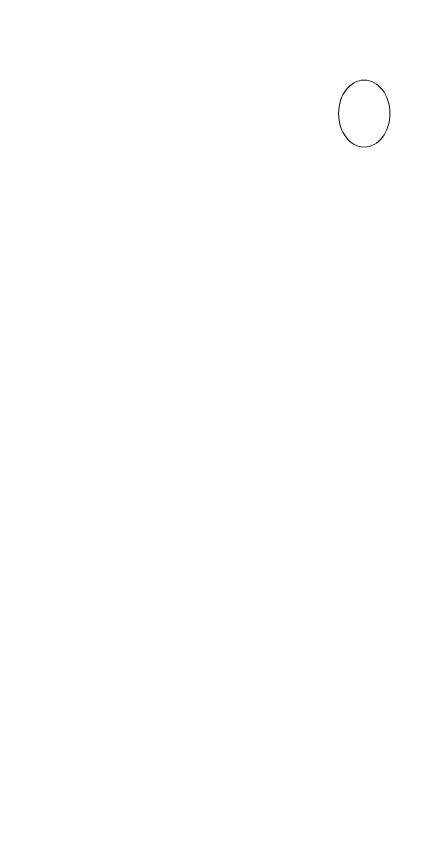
# Model space of a CAD drawing. Header units: millimetres. Extents: x -207 to 189, y -279 to 292.
# Drawn here: x -135.59 to -124.2, y 177.6 to 200.97 of the extents above; entities that cross this region are included whole.
import ezdxf

# ---------------------------------------------------------------- set-up
doc = ezdxf.new("R2010")
doc.units = ezdxf.units.MM
doc.header["$MEASUREMENT"] = 0
doc.layers.add('layer 1', color=7, linetype='Continuous')

msp = doc.modelspace()

# ---------------------------------------------------------------- linework, layer by layer
at = {"layer": 'layer 1', "lineweight": 9}
msp.add_open_spline([(-12.1732, -71.8089), (-12.1732, -71.8089), (-194.0377, -71.8089), (-194.0377, -71.8089), (-194.0377, -71.8089), (-194.0377, -71.8089), (-194.0377, -62.8057), (-194.0377, -62.8057), (-194.0377, -62.8057), (-194.0377, -62.8057), (-188.0357, -62.8057), (-188.0357, -62.8057), (-188.0357, -62.8057), (-188.0357, -62.8057), (-188.0357, -8.7866), (-188.0357, -8.7866), (-188.0357, -8.7866), (-188.0357, -8.7866), (-182.0335, -8.7866), (-182.0335, -8.7866), (-182.0335, -8.7866), (-182.0335, -8.7866), (-182.0335, 57.2368), (-182.0335, 57.2368), (-182.0335, 57.2368), (-182.0335, 57.2368), (-176.0313, 57.2368), (-176.0313, 57.2368), (-176.0313, 57.2368), (-176.0313, 57.2368), (-176.0313, 270.3124), (-176.0313, 270.3124), (-176.0313, 270.3124), (-175.5205, 274.5082), (-172.6642, 278.0508), (-168.6738, 279.445), (-168.6738, 279.445), (-125.8103, 291.5669), (-80.402, 291.5625), (-37.5372, 279.445), (-37.5372, 279.445), (-33.5462, 278.0527), (-30.6926, 274.508), (-30.1796, 270.3124), (-30.1796, 270.3124), (-30.1796, 270.3124), (-30.1796, 57.2368), (-30.1796, 57.2368), (-30.1796, 57.2368), (-30.1796, 57.2368), (-24.1774, 57.2368), (-24.1774, 57.2368), (-24.1774, 57.2368), (-24.1774, 57.2368), (-24.1774, -8.7866), (-24.1774, -8.7866), (-24.1774, -8.7866), (-24.1774, -8.7866), (-18.1754, -8.7866), (-18.1754, -8.7866), (-18.1754, -8.7866), (-18.1754, -8.7866), (-18.1754, -62.8057), (-18.1754, -62.8057), (-18.1754, -62.8057), (-18.1754, -62.8057), (-12.1732, -62.8057), (-12.1732, -62.8057), (-12.1732, -62.8057), (-12.1732, -62.8057), (-12.1732, -71.8089), (-12.1732, -71.8089)], degree=3, knots=[0, 0, 0, 0, 0.0526316, 0.0526316, 0.0526316, 0.0526316, 0.1052632, 0.1052632, 0.1052632, 0.1052632, 0.1578947, 0.1578947, 0.1578947, 0.1578947, 0.2105263, 0.2105263, 0.2105263, 0.2105263, 0.2631579, 0.2631579, 0.2631579, 0.2631579, 0.3157895, 0.3157895, 0.3157895, 0.3157895, 0.3684211, 0.3684211, 0.3684211, 0.3684211, 0.4210526, 0.4210526, 0.4210526, 0.4210526, 0.4736842, 0.4736842, 0.4736842, 0.4736842, 0.5263158, 0.5263158, 0.5263158, 0.5263158, 0.5789474, 0.5789474, 0.5789474, 0.5789474, 0.6315789, 0.6315789, 0.6315789, 0.6315789, 0.6842105, 0.6842105, 0.6842105, 0.6842105, 0.7368421, 0.7368421, 0.7368421, 0.7368421, 0.7894737, 0.7894737, 0.7894737, 0.7894737, 0.8421053, 0.8421053, 0.8421053, 0.8421053, 0.8947368, 0.8947368, 0.8947368, 0.8947368, 1, 1, 1, 1], dxfattribs=at)
at = {"layer": 'layer 1', "color": 5, "lineweight": 9}
msp.add_open_spline([(-125.107, 198.2446), (-125.107, 198.2446), (-125.1108, 198.3407), (-125.1108, 198.3407), (-125.1108, 198.3407), (-125.1108, 198.3407), (-125.1217, 198.4342), (-125.1217, 198.4342), (-125.1217, 198.4342), (-125.1217, 198.4342), (-125.1395, 198.5244), (-125.1395, 198.5244), (-125.1395, 198.5244), (-125.1395, 198.5244), (-125.164, 198.611), (-125.164, 198.611), (-125.164, 198.611), (-125.164, 198.611), (-125.1944, 198.6933), (-125.1944, 198.6933), (-125.1944, 198.6933), (-125.1944, 198.6933), (-125.2305, 198.7709), (-125.2305, 198.7709), (-125.2305, 198.7709), (-125.2305, 198.7709), (-125.2721, 198.8436), (-125.2721, 198.8436), (-125.2721, 198.8436), (-125.2721, 198.8436), (-125.3188, 198.9104), (-125.3188, 198.9104), (-125.3188, 198.9104), (-125.3188, 198.9104), (-125.37, 198.9712), (-125.37, 198.9712), (-125.37, 198.9712), (-125.37, 198.9712), (-125.4256, 199.0255), (-125.4256, 199.0255), (-125.4256, 199.0255), (-125.4256, 199.0255), (-125.4852, 199.0727), (-125.4852, 199.0727), (-125.4852, 199.0727), (-125.4852, 199.0727), (-125.5483, 199.1124), (-125.5483, 199.1124), (-125.5483, 199.1124), (-125.5483, 199.1124), (-125.6146, 199.1442), (-125.6146, 199.1442), (-125.6146, 199.1442), (-125.6146, 199.1442), (-125.6838, 199.1675), (-125.6838, 199.1675), (-125.6838, 199.1675), (-125.6838, 199.1675), (-125.7554, 199.1818), (-125.7554, 199.1818), (-125.7554, 199.1818), (-125.7554, 199.1818), (-125.8292, 199.1866), (-125.8292, 199.1866), (-125.8292, 199.1866), (-125.8292, 199.1866), (-125.903, 199.1818), (-125.903, 199.1818), (-125.903, 199.1818), (-125.903, 199.1818), (-125.9747, 199.1675), (-125.9747, 199.1675), (-125.9747, 199.1675), (-125.9747, 199.1675), (-126.0438, 199.1442), (-126.0438, 199.1442), (-126.0438, 199.1442), (-126.0438, 199.1442), (-126.1102, 199.1124), (-126.1102, 199.1124), (-126.1102, 199.1124), (-126.1102, 199.1124), (-126.1732, 199.0727), (-126.1732, 199.0727), (-126.1732, 199.0727), (-126.1732, 199.0727), (-126.2328, 199.0255), (-126.2328, 199.0255), (-126.2328, 199.0255), (-126.2328, 199.0255), (-126.2885, 198.9712), (-126.2885, 198.9712), (-126.2885, 198.9712), (-126.2885, 198.9712), (-126.3397, 198.9104), (-126.3397, 198.9104), (-126.3397, 198.9104), (-126.3397, 198.9104), (-126.3863, 198.8436), (-126.3863, 198.8436), (-126.3863, 198.8436), (-126.3863, 198.8436), (-126.428, 198.7709), (-126.428, 198.7709), (-126.428, 198.7709), (-126.428, 198.7709), (-126.4643, 198.6933), (-126.4643, 198.6933), (-126.4643, 198.6933), (-126.4643, 198.6933), (-126.4947, 198.611), (-126.4947, 198.611), (-126.4947, 198.611), (-126.4947, 198.611), (-126.5189, 198.5244), (-126.5189, 198.5244), (-126.5189, 198.5244), (-126.5189, 198.5244), (-126.5367, 198.4342), (-126.5367, 198.4342), (-126.5367, 198.4342), (-126.5367, 198.4342), (-126.5478, 198.3407), (-126.5478, 198.3407), (-126.5478, 198.3407), (-126.5478, 198.3407), (-126.5514, 198.2446), (-126.5514, 198.2446), (-126.5514, 198.2446), (-126.5514, 198.2446), (-126.5478, 198.1485), (-126.5478, 198.1485), (-126.5478, 198.1485), (-126.5478, 198.1485), (-126.5367, 198.0552), (-126.5367, 198.0552), (-126.5367, 198.0552), (-126.5367, 198.0552), (-126.5189, 197.965), (-126.5189, 197.965), (-126.5189, 197.965), (-126.5189, 197.965), (-126.4947, 197.8786), (-126.4947, 197.8786), (-126.4947, 197.8786), (-126.4947, 197.8786), (-126.4643, 197.7963), (-126.4643, 197.7963), (-126.4643, 197.7963), (-126.4643, 197.7963), (-126.428, 197.7187), (-126.428, 197.7187), (-126.428, 197.7187), (-126.428, 197.7187), (-126.3863, 197.6463), (-126.3863, 197.6463), (-126.3863, 197.6463), (-126.3863, 197.6463), (-126.3397, 197.5794), (-126.3397, 197.5794), (-126.3397, 197.5794), (-126.3397, 197.5794), (-126.2885, 197.5186), (-126.2885, 197.5186), (-126.2885, 197.5186), (-126.2885, 197.5186), (-126.2328, 197.4643), (-126.2328, 197.4643), (-126.2328, 197.4643), (-126.2328, 197.4643), (-126.1732, 197.4169), (-126.1732, 197.4169), (-126.1732, 197.4169), (-126.1732, 197.4169), (-126.1102, 197.3774), (-126.1102, 197.3774), (-126.1102, 197.3774), (-126.1102, 197.3774), (-126.0438, 197.3456), (-126.0438, 197.3456), (-126.0438, 197.3456), (-126.0438, 197.3456), (-125.9747, 197.3223), (-125.9747, 197.3223), (-125.9747, 197.3223), (-125.9747, 197.3223), (-125.903, 197.308), (-125.903, 197.308), (-125.903, 197.308), (-125.903, 197.308), (-125.8292, 197.3032), (-125.8292, 197.3032), (-125.8292, 197.3032), (-125.8292, 197.3032), (-125.7554, 197.308), (-125.7554, 197.308), (-125.7554, 197.308), (-125.7554, 197.308), (-125.6838, 197.3223), (-125.6838, 197.3223), (-125.6838, 197.3223), (-125.6838, 197.3223), (-125.6146, 197.3456), (-125.6146, 197.3456), (-125.6146, 197.3456), (-125.6146, 197.3456), (-125.5483, 197.3774), (-125.5483, 197.3774), (-125.5483, 197.3774), (-125.5483, 197.3774), (-125.4852, 197.4169), (-125.4852, 197.4169), (-125.4852, 197.4169), (-125.4852, 197.4169), (-125.4256, 197.4643), (-125.4256, 197.4643), (-125.4256, 197.4643), (-125.4256, 197.4643), (-125.37, 197.5186), (-125.37, 197.5186), (-125.37, 197.5186), (-125.37, 197.5186), (-125.3188, 197.5794), (-125.3188, 197.5794), (-125.3188, 197.5794), (-125.3188, 197.5794), (-125.2721, 197.6463), (-125.2721, 197.6463), (-125.2721, 197.6463), (-125.2721, 197.6463), (-125.2305, 197.7187), (-125.2305, 197.7187), (-125.2305, 197.7187), (-125.2305, 197.7187), (-125.1944, 197.7963), (-125.1944, 197.7963), (-125.1944, 197.7963), (-125.1944, 197.7963), (-125.164, 197.8786), (-125.164, 197.8786), (-125.164, 197.8786), (-125.164, 197.8786), (-125.1395, 197.965), (-125.1395, 197.965), (-125.1395, 197.965), (-125.1395, 197.965), (-125.1217, 198.0552), (-125.1217, 198.0552), (-125.1217, 198.0552), (-125.1217, 198.0552), (-125.1108, 198.1485), (-125.1108, 198.1485), (-125.1108, 198.1485), (-125.1108, 198.1485), (-125.107, 198.2446), (-125.107, 198.2446)], degree=3, knots=[0, 0, 0, 0, 0.0153846, 0.0153846, 0.0153846, 0.0153846, 0.0307692, 0.0307692, 0.0307692, 0.0307692, 0.0461538, 0.0461538, 0.0461538, 0.0461538, 0.0615385, 0.0615385, 0.0615385, 0.0615385, 0.0769231, 0.0769231, 0.0769231, 0.0769231, 0.0923077, 0.0923077, 0.0923077, 0.0923077, 0.1076923, 0.1076923, 0.1076923, 0.1076923, 0.1230769, 0.1230769, 0.1230769, 0.1230769, 0.1384615, 0.1384615, 0.1384615, 0.1384615, 0.1538462, 0.1538462, 0.1538462, 0.1538462, 0.1692308, 0.1692308, 0.1692308, 0.1692308, 0.1846154, 0.1846154, 0.1846154, 0.1846154, 0.2, 0.2, 0.2, 0.2, 0.2153846, 0.2153846, 0.2153846, 0.2153846, 0.2307692, 0.2307692, 0.2307692, 0.2307692, 0.2461538, 0.2461538, 0.2461538, 0.2461538, 0.2615385, 0.2615385, 0.2615385, 0.2615385, 0.2769231, 0.2769231, 0.2769231, 0.2769231, 0.2923077, 0.2923077, 0.2923077, 0.2923077, 0.3076923, 0.3076923, 0.3076923, 0.3076923, 0.3230769, 0.3230769, 0.3230769, 0.3230769, 0.3384615, 0.3384615, 0.3384615, 0.3384615, 0.3538462, 0.3538462, 0.3538462, 0.3538462, 0.3692308, 0.3692308, 0.3692308, 0.3692308, 0.3846154, 0.3846154, 0.3846154, 0.3846154, 0.4, 0.4, 0.4, 0.4, 0.4153846, 0.4153846, 0.4153846, 0.4153846, 0.4307692, 0.4307692, 0.4307692, 0.4307692, 0.4461538, 0.4461538, 0.4461538, 0.4461538, 0.4615385, 0.4615385, 0.4615385, 0.4615385, 0.4769231, 0.4769231, 0.4769231, 0.4769231, 0.4923077, 0.4923077, 0.4923077, 0.4923077, 0.5076923, 0.5076923, 0.5076923, 0.5076923, 0.5230769, 0.5230769, 0.5230769, 0.5230769, 0.5384615, 0.5384615, 0.5384615, 0.5384615, 0.5538462, 0.5538462, 0.5538462, 0.5538462, 0.5692308, 0.5692308, 0.5692308, 0.5692308, 0.5846154, 0.5846154, 0.5846154, 0.5846154, 0.6, 0.6, 0.6, 0.6, 0.6153846, 0.6153846, 0.6153846, 0.6153846, 0.6307692, 0.6307692, 0.6307692, 0.6307692, 0.6461538, 0.6461538, 0.6461538, 0.6461538, 0.6615385, 0.6615385, 0.6615385, 0.6615385, 0.6769231, 0.6769231, 0.6769231, 0.6769231, 0.6923077, 0.6923077, 0.6923077, 0.6923077, 0.7076923, 0.7076923, 0.7076923, 0.7076923, 0.7230769, 0.7230769, 0.7230769, 0.7230769, 0.7384615, 0.7384615, 0.7384615, 0.7384615, 0.7538462, 0.7538462, 0.7538462, 0.7538462, 0.7692308, 0.7692308, 0.7692308, 0.7692308, 0.7846154, 0.7846154, 0.7846154, 0.7846154, 0.8, 0.8, 0.8, 0.8, 0.8153846, 0.8153846, 0.8153846, 0.8153846, 0.8307692, 0.8307692, 0.8307692, 0.8307692, 0.8461538, 0.8461538, 0.8461538, 0.8461538, 0.8615385, 0.8615385, 0.8615385, 0.8615385, 0.8769231, 0.8769231, 0.8769231, 0.8769231, 0.8923077, 0.8923077, 0.8923077, 0.8923077, 0.9076923, 0.9076923, 0.9076923, 0.9076923, 0.9230769, 0.9230769, 0.9230769, 0.9230769, 0.9384615, 0.9384615, 0.9384615, 0.9384615, 0.9538462, 0.9538462, 0.9538462, 0.9538462, 0.9692308, 0.9692308, 0.9692308, 0.9692308, 1, 1, 1, 1], dxfattribs=at)

doc.saveas('drawing.dxf')
